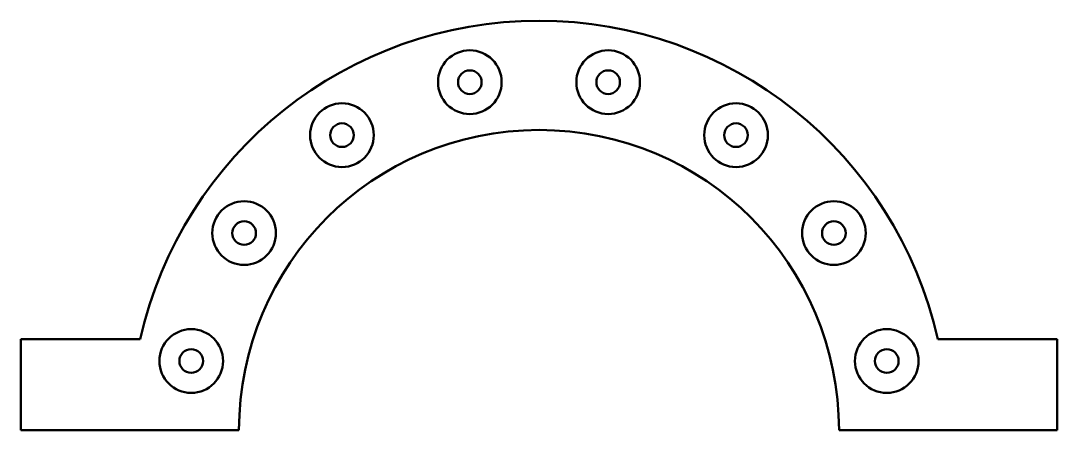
# Model space of a CAD drawing. Header units: millimetres. Extents: x -450 to 120, y 0 to 225.
import ezdxf

# ---------------------------------------------------------------- set-up
doc = ezdxf.new("R2010")
doc.units = ezdxf.units.MM
for name, color, linetype, lineweight in [('IV_FEATURE_PROFILES', 7, 'Continuous', 50), ('IV_INTERIOR_PROFILES', 7, 'Continuous', 50), ('IV_OUTER_PROFILE', 7, 'Continuous', 50)]:
    doc.layers.add(name, color=color, linetype=linetype, lineweight=lineweight)

msp = doc.modelspace()

# ---------------------------------------------------------------- linework, layer by layer
at = {"layer": 'IV_FEATURE_PROFILES'}
for centre in [(-203.04, 191.25), (-126.96, 191.25), (-273.34, 162.14), (-56.66, 162.14), (-327.14, 108.34), (-2.86, 108.34), (-356.25, 38.04), (26.25, 38.04)]:
    msp.add_circle(centre, 17.5, dxfattribs=at)
at = {"layer": 'IV_INTERIOR_PROFILES'}
for centre in [(-203.04, 191.25), (-126.96, 191.25), (-273.34, 162.14), (-56.66, 162.14), (-327.14, 108.34), (-2.86, 108.34), (-356.25, 38.04), (26.25, 38.04)]:
    msp.add_circle(centre, 6.5, dxfattribs=at)
at = {"layer": 'IV_OUTER_PROFILE'}
for p, q in [((-384.37, 50), (-450, 50)), ((-450, 50), (-450, 0)), ((120, 50), (54.37, 50)), ((120, 0), (120, 50)), ((-450, 0), (-330, 0)), ((0, 0), (120, 0))]:
    msp.add_line(p, q, dxfattribs=at)
for radius, start, end in [(225, 12.8396, 167.1604), (165, 360, 180)]:
    msp.add_arc((-165, 0), radius, start, end, dxfattribs=at)

doc.saveas('drawing.dxf')
